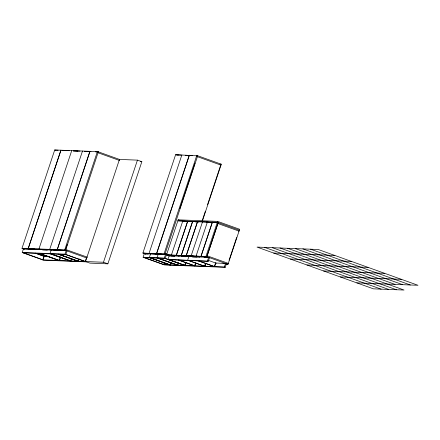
<?xml version="1.0" encoding="UTF-8"?>
<svg xmlns="http://www.w3.org/2000/svg" width="440" height="440" viewBox="0 0 440 440"><rect width="100%" height="100%" fill="white"/><g stroke="black" fill="none" stroke-linecap="round" stroke-linejoin="round"><path stroke-width="0.66" d="M24.118 248.661L22 248.298L54.714 149.958L97.389 151.635L98.269 151.948L95.574 151.844M22.215 252.494L23.402 248.924L66.143 250.602L64.955 254.177L22.215 252.494L43.637 260.178L86.378 261.861M60.902 150.2L28.188 248.54L29.068 248.853M60.962 150.2L28.248 248.54L29.128 248.859M71.726 150.623L38.951 248.963L39.892 249.282M82.495 151.047L49.709 249.387L50.661 249.7M51.178 250.014L49.984 253.589L71.412 261.272M57.266 249.684L89.98 151.344M60.412 256.938L59.224 260.513L39.562 253.457M60.687 256.949L59.499 260.524L39.837 253.468M22 248.298L64.675 249.975L97.389 151.635M65.802 248.815L67.315 244.272M24.558 249.249L22.814 248.71L65.555 250.393L98.335 151.85L119.361 159.39M67.023 250.916L65.835 254.49L23.095 252.813M70.532 260.953L70.928 259.765M71.599 258.582L70.807 260.964L51.139 253.913M78.776 259.468L78.183 261.256L58.52 254.205M79.25 258.885L78.458 261.267L58.795 254.216M86.213 258.555L85.222 261.531L65.56 254.48M85.498 261.541L119.466 159.423L137.44 160.132L141.845 161.711L107.872 263.829L89.898 263.12L64.955 254.177M48.692 256.476L43.945 256.289L42.757 259.864L103.472 262.251L137.44 160.132M147.482 253.506L142.89 253.044L175.604 154.71L197.637 155.854L196.29 155.798M143.105 257.246L144.293 253.671L165.512 254.507L164.323 258.082L143.105 257.246L164.527 264.93L225.242 267.317L226.43 263.742M181.863 154.952L149.078 253.292L150.029 253.611M150.546 253.919L149.353 257.494L170.781 265.177M189.349 155.249L156.635 253.589L164.929 254.194L142.89 253.044M164.043 253.88L196.757 155.54M179.85 208.582L194.964 163.152M145.618 254.15L143.704 253.462L164.923 254.298L197.703 155.755L221.282 164.208L202.406 220.946M166.392 254.826L165.204 258.396L143.985 257.565M226.023 264.226L227.997 264.303L239.646 229.279L217.635 221.386L178.139 219.83L177.832 220.754L217.333 222.305L239.344 230.197M166.551 254.76L177.832 220.853L218.147 222.723L206.866 256.625L166.551 254.76L171.699 255.239M164.043 263.423L163.647 264.616L224.362 267.003L225.242 267.317M164.522 262.839L163.922 264.627L144.26 257.576M182.765 221.051L171.43 254.947L172.37 255.266M170.099 264.264L170.693 262.477M170.968 262.488L170.176 264.869L150.507 257.818M187.644 221.238L176.363 255.145L177.249 255.459M187.704 221.243L176.429 255.145L177.309 255.464M177.551 265.161L178.145 263.373M178.618 262.79L177.826 265.172L158.163 258.121M192.583 221.436L181.302 255.338L182.182 255.651M192.643 221.436L181.363 255.338L182.243 255.657M186.302 255.536L197.577 221.628M185.125 264.253L184.729 265.441L164.929 258.385M184.866 265.447L185.658 263.065M185.004 265.452L185.796 263.071M186.131 262.482L185.141 265.457L169.097 259.704M188.876 256.581L187.688 260.156L205.497 266.541M202.131 220.935L205.37 211.2M207.531 204.71L220.484 165.764M202.516 221.826L191.174 255.728L194.557 256.141M195.393 263.45L194.601 265.832L178.558 260.079M195.866 262.862L194.876 265.843L178.833 260.089M212.328 222.211L201.053 256.113L201.993 256.432M201.113 256.119L212.388 222.211M205.986 256.305L217.267 222.404M217.333 222.305L217.635 221.386M167.371 255.173L206.866 256.729L218.213 222.618L216.893 222.569M204.809 265.628L205.409 263.841M204.749 266.233L205.546 263.846M204.886 266.239L205.882 263.257M207.438 260.931L208.626 257.356L169.131 255.805L167.943 259.38L208.318 261.25L209.506 257.675M214.549 266.013L215.54 263.032M215.815 263.043L214.627 266.618L198.583 260.865M224.362 267.003L225.549 263.428L215.336 263.027M229.103 260.15L236.615 237.562M55.6 150.166L58.096 150.266M62.519 150.441L69.245 150.706M73.282 150.865L80.009 151.129M84.728 151.311L90.855 151.553M95.612 151.739L98.335 151.85M176.49 154.919L180.862 155.089M185.46 155.271L192.264 155.54M196.345 155.7L197.703 155.755M62.513 150.541L66.523 150.7M73.271 150.964L77.957 151.151M84.722 151.415L88.764 151.575M178.343 155.095L175.604 154.71M185.438 155.375L189.481 155.535M219.923 164.153L221.282 164.208M140.514 161.656L141.845 161.711M220.698 165.115L220.974 165.127L197.401 156.673M183.981 221.276L186.615 221.375M195.173 221.716L198.462 221.843M206.36 222.156L208.335 222.233M183.651 221.364L186.698 221.485M195.349 221.826L198.396 221.941L197.516 221.628L186.241 255.53L187.181 255.849M206.443 222.261L208.274 222.332M216.926 222.673L218.147 222.723M238.761 231.105L239.036 231.115L217.905 223.537M273.675 253.061L334.846 255.464M65.582 249.464L87.527 257.24M290.301 259.023L351.478 261.426M25.355 248.71L35.151 249.095M36.487 249.145L46.58 249.541M47.916 249.596L57.398 249.97M58.817 250.025L65.56 250.289L64.675 249.975M148.72 253.556L156.767 253.875M31.735 249.53L35.8 249.689M42.57 249.959L47.317 250.146M54.098 250.41L58.179 250.569M145.173 253.99L148.297 254.111M155.249 254.386L159.077 254.535L158.197 254.221L157.009 257.796L178.431 265.48M173.591 255.316L183.464 255.706M184.685 255.75L191.45 256.02M195.773 256.185L206.261 256.597M170.693 256.146L174.779 256.311M181.588 256.575L185.674 256.735M192.484 257.004L197.247 257.191M204.061 257.461L208.142 257.62M306.933 264.985L368.104 267.388M168.685 259.688L208.318 261.25M228.025 263.373L228.299 263.384L207.169 255.805M86.411 257.961L86.686 257.972L65.555 250.393M44.831 256.603L47.537 256.713M223.025 263.61L225.748 263.714M323.565 270.952L384.736 273.356M340.197 276.914L401.368 279.318M356.829 282.876L418 285.285L318.214 249.497L257.043 247.093L373.461 288.844L404.047 290.043L287.628 248.298M190.229 155.562L189.277 155.243L156.563 253.583L157.443 253.902M98.032 152.768L119.697 160.534M90.86 151.657L89.909 151.338L57.195 249.678L58.146 249.997M54.714 149.958L55.594 150.271M310.569 249.2L410.355 284.983M302.918 248.897L402.705 284.68M295.273 248.595L395.06 284.383M208.335 222.332L207.394 222.019L196.114 255.921L197.054 256.24M279.978 247.995L396.402 289.745M272.332 247.693L388.751 289.443M264.688 247.396L381.106 289.141M178.139 219.83L179.399 220.281M206.866 256.729L227.997 264.303M196.988 256.339L199.551 257.257M208.115 260.282L216.2 263.23M187.115 255.948L189.035 256.641M198.308 260.854L214.352 266.607M177.243 255.563L179.163 256.251M188.43 260.469L204.474 266.222M165.231 253.38L167.139 254.062M164.923 254.298L169.56 255.959M168.02 255.497L169.285 255.948M157.438 254.001L158.714 254.458M164.323 258.082L185.746 265.766M157.614 258.099L177.276 265.149M149.958 257.796L169.626 264.853M103.472 262.251L107.872 263.829M58.069 250.096L59.345 250.553M58.245 254.194L77.908 261.245M50.589 253.891L70.257 260.942M39.287 253.451L58.949 260.502M35.343 253.115L44.22 256.3L43.032 259.875L23.37 252.824M36.834 253.737L45.117 256.707"/></g></svg>
